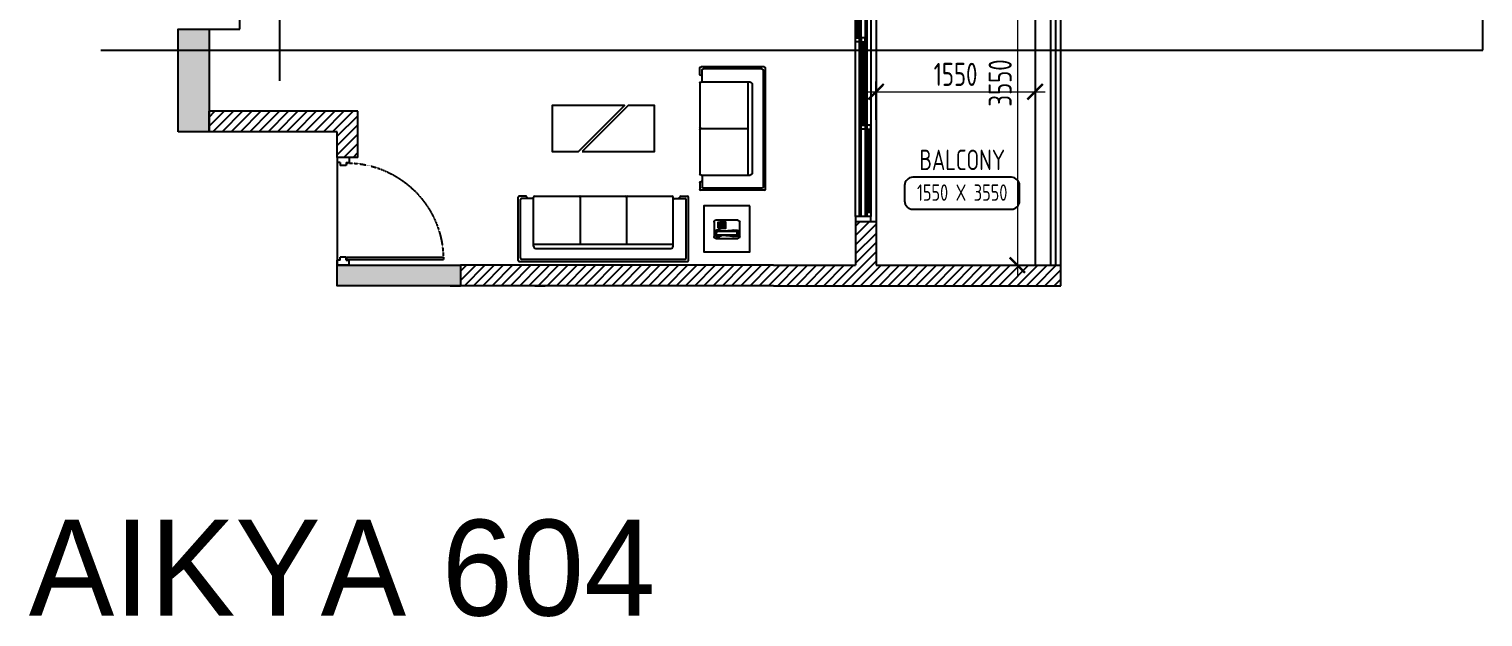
# Model space of a CAD drawing. Header units: millimetres. Extents: x -184691 to 158232, y -112569 to 33289.
# Drawn here: x 13141 to 27308, y -22234 to -16507 of the extents above; entities that cross this region are included whole.
import ezdxf
from ezdxf.enums import TextEntityAlignment as Align

# ---------------------------------------------------------------- set-up
doc = ezdxf.new("R2010")
doc.units = ezdxf.units.MM
doc.header["$LTSCALE"] = 10
doc.header["$PDMODE"] = 35
doc.header["$PDSIZE"] = 500
doc.linetypes.add('DASHED', pattern=[19.05, 12.7, -6.35])
for name, color, linetype in [('07--DIM-1', 1, 'Continuous'), ('A--BLOCKWALL-1', 9, 'Continuous'), ('A--BLOCKWALL-2', 2, 'Continuous'), ('A--BLOCKWALL-3', 3, 'Continuous'), ('A--DOWN', 34, 'Continuous'), ('A--FURNITURE-0', 253, 'Continuous'), ('A--GLAZING-0', 181, 'Continuous'), ('A--HANDRAIL-1', 9, 'Continuous'), ('A--HATCH-1', 8, 'Continuous'), ('A--SPACENUMBER', 2, 'Continuous'), ('A--SPACENUMBER-1', 8, 'Continuous'), ('A--SPACEREF', 3, 'Continuous'), ('A--Stucture', 9, 'Continuous'), ('A--TILING-1', 8, 'Continuous'), ('Typical floor Column Centre line$0$X-3rd Floor Column$0$A--COL250', 250, 'Continuous'), ('Typical floor Column Centre line$0$X-3rd Floor Column$0$A--CONCRETE-4', 4, 'Continuous')]:
    doc.layers.add(name, color=color, linetype=linetype)
doc.styles.add('ISO', font='isocp2.shx', dxfattribs={"width": 0.8})
doc.dimstyles.new('A-DIM-100', dxfattribs={"dimscale": 100, "dimtxt": 2.25, "dimasz": 1.5, "dimexe": 1, "dimexo": 0.5, "dimgap": 0, "dimtad": 0, "dimdec": 0, "dimzin": 12, "dimdsep": 46, "dimtxsty": 'ISO', "dimblk": 'ARCHTICK', "dimcen": 1, "dimdle": 1, "dimclrd": 8, "dimclre": 8, "dimclrt": 256, "dimadec": 0, "dimazin": 3, "dimtfac": 1, "dimtdec": 0, "dimtmove": 1, "dimatfit": 2, "dimfxl": 1, "dimtvp": 0.75, "dimtolj": 1, "dimtzin": 12, "dimlwd": 18, "dimlwe": 18, "dimarcsym": 0})
pattern_1 = [(45, (18294.394, -21956.845), (-44.9013, 44.9013), [])]

# ---------------------------------------------------------------- blocks, each defined once
blk = doc.blocks.new('A$C34D21E7E')
at = {"layer": 'A--DOWN'}
for p, q in [((-150, 2450), (-150, -150)), ((-110, 2450), (-110, -150)), ((-95, 2450), (-95, -150)), ((-55, -150), (-55, 2450)), ((-40, -150), (-40, 2450)), ((0, -150), (0, 2450))]:
    blk.add_line(p, q, dxfattribs=at)
for points in [[(-150, 2450), (0, 2450), (0, 2500), (-150, 2500)], [(-40, 2450), (0, 2450), (0, 2410), (-40, 2410)], [(-95, 1590), (-55, 1590), (-55, 1550), (-95, 1550)], [(-40, 1550), (0, 1550), (0, 1590), (-40, 1590)], [(-150, 740), (-110, 740), (-110, 700), (-150, 700)], [(-95, 700), (-55, 700), (-55, 740), (-95, 740)], [(-150, -150), (-110, -150), (-110, -110), (-150, -110)], [(-150, -150), (0, -150), (0, -200), (-150, -200)]]:
    blk.add_lwpolyline(points, close=True, dxfattribs=at)
at = {"layer": 'A--GLAZING-0'}
for p, q in [((-25, 1590), (-25, 2410)), ((-15, 1590), (-15, 2410)), ((-80, 740), (-80, 1550)), ((-70, 740), (-70, 1550)), ((-135, -110), (-135, 700)), ((-125, -110), (-125, 700))]:
    blk.add_line(p, q, dxfattribs=at)
blk = doc.blocks.new('A$C1CBF2325')
at = {"layer": 'A--DOWN'}
for p, q in [((100, 0), (0, 0)), ((0, 0), (0, -42)), ((100, 0), (100, -42)), ((25, -42), (0, -42)), ((25, -42), (25, -67)), ((75, -67), (25, -67)), ((75, -42), (75, -67)), ((75, -42), (100, -42)), ((79, -46), (79, -67)), ((79, -46), (886, -46)), ((79, -67), (886, -67)), ((886, -67), (886, -46)), ((75, -833), (25, -833)), ((25, -858), (25, -833)), ((75, -858), (75, -833)), ((25, -858), (0, -858)), ((0, -900), (0, -858)), ((100, -900), (0, -900)), ((75, -858), (100, -858)), ((100, -900), (100, -858))]:
    blk.add_line(p, q, dxfattribs=at)
at = {"layer": 'A--DOWN', "color": 8, "linetype": 'DASHED', "ltscale": 0.005}
blk.add_arc((79, -46), 807, 269.7319, 358.5291, dxfattribs=at)
blk = doc.blocks.new('SPACE')
at = {"layer": 'A--SPACENUMBER-1'}
blk.add_lwpolyline([(-600, 0), (600, 0, 0.414213562), (700, 100), (700, 288.5, 0.414213562), (600, 388.5), (-600, 388.5, 0.414213562), (-700, 288.5), (-700, 100, 0.414213562), (-600, 0, -0.052514465)], format="xyb", dxfattribs=at)
at = {"layer": 'A--SPACENUMBER', "style": 'ISO', "width": 0.8, "flags": 4}
blk.add_attdef('01', text='', height=250, dxfattribs=at).set_placement((0.455, 202.41), align=Align.MIDDLE)
at = {"layer": 'A--SPACEREF', "style": 'ISO', "width": 0.8, "flags": 4}
blk.add_attdef('S', text='', height=300, dxfattribs=at).set_placement((1.35, 474.975), align=Align.CENTER)
blk = doc.blocks.new('_ArchTick')
at = {"color": 0, "const_width": 0.15}
blk.add_lwpolyline([(-0.5, -0.5), (0.5, 0.5)], dxfattribs=at)
blk = doc.blocks.new('*D333')
at = {"layer": '07--DIM-1', "color": 8, "lineweight": 18}
for p, q in [((21294, -17117), (23044, -17117)), ((21394, -17392), (21394, -17017)), ((22944, -17392), (22944, -17017))]:
    blk.add_line(p, q, dxfattribs=at)
at = {"layer": 'Defpoints', "color": 0}
for p in [(22944, -17117), (21394, -17442), (22944, -17442)]:
    blk.add_point(p, dxfattribs=at)
at = {"layer": '07--DIM-1', "color": 8, "lineweight": 18, "xscale": 150, "yscale": 150, "zscale": 150, "rotation": 180}
blk.add_blockref('_ArchTick', (21394, -17117), dxfattribs=at)
at = {"layer": '07--DIM-1', "color": 8, "lineweight": 18, "xscale": 150, "yscale": 150, "zscale": 150}
blk.add_blockref('_ArchTick', (22944, -17117), dxfattribs=at)
at = {"layer": '07--DIM-1', "insert": (22169, -16948), "char_height": 225, "attachment_point": 5, "style": 'ISO'}
blk.add_mtext('\\A1;1550', dxfattribs=at)
blk = doc.blocks.new('*D334')
at = {"layer": '07--DIM-1', "color": 8, "lineweight": 18}
for p, q in [((22772, -15157), (22772, -18907)), ((22894, -15257), (22672, -15257)), ((22894, -18807), (22672, -18807))]:
    blk.add_line(p, q, dxfattribs=at)
at = {"layer": 'Defpoints', "color": 0}
for p in [(22944, -15257), (22772, -18807), (22944, -18807)]:
    blk.add_point(p, dxfattribs=at)
at = {"layer": '07--DIM-1', "color": 8, "lineweight": 18, "xscale": 150, "yscale": 150, "zscale": 150}
for p, rotation in [((22772, -15257), 90), ((22772, -18807), 270)]:
    blk.add_blockref('_ArchTick', p, dxfattribs=dict(at, rotation=rotation))
at = {"layer": '07--DIM-1', "insert": (22604, -17032), "char_height": 225, "attachment_point": 5, "rotation": 90, "style": 'ISO'}
blk.add_mtext('\\A1;3550', dxfattribs=at)
blk = doc.blocks.new('A$C59C96D1E')
at = {"linetype": 'Continuous'}
for p, q in [((-2.74, 0), (2.74, 0)), ((-3.49, -9.09), (-3.49, -0.75)), ((-2.75, -0.99), (-2.75, -2.2)), ((-2.26, -1.48), (-2.26, -8.35)), ((-0.79, -0.49), (-2.25, -0.49)), ((-1.76, -0.98), (-1.28, -0.98)), ((-0.78, -8.35), (-0.78, -1.48)), ((-0.29, -2.2), (-0.29, -0.99)), ((3.49, -0.75), (3.49, -9.09)), ((-2.75, -8.84), (-2.75, -7.63)), ((2.74, -9.84), (-2.74, -9.84)), ((-0.79, -9.34), (-2.25, -9.34)), ((-1.76, -8.85), (-1.28, -8.85)), ((-0.29, -7.63), (-0.29, -8.84))]:
    blk.add_line(p, q, dxfattribs=at)
for points in [[(0.45, -5.87), (0.45, -5.37), (0.95, -5.37), (0.95, -5.87)], [(1.05, -5.87), (1.05, -5.37), (1.55, -5.37), (1.55, -5.87)], [(1.64, -5.87), (1.64, -5.37), (2.14, -5.37), (2.14, -5.87)], [(2.24, -5.87), (2.24, -5.37), (2.74, -5.37), (2.74, -5.87)], [(0.45, -6.47), (0.45, -5.97), (0.95, -5.97), (0.95, -6.47)], [(0.45, -7.06), (0.45, -6.56), (0.95, -6.56), (0.95, -7.06)], [(0.45, -7.66), (0.45, -7.16), (0.95, -7.16), (0.95, -7.66)], [(0.45, -8.26), (0.95, -8.26), (0.95, -7.76), (0.45, -7.76)], [(1.05, -6.47), (1.05, -5.97), (1.55, -5.97), (1.55, -6.47)], [(1.05, -7.06), (1.05, -6.56), (1.55, -6.56), (1.55, -7.06)], [(1.05, -7.66), (1.05, -7.16), (1.55, -7.16), (1.55, -7.66)], [(1.05, -8.26), (1.55, -8.26), (1.55, -7.76), (1.05, -7.76)], [(1.64, -6.47), (1.64, -5.97), (2.14, -5.97), (2.14, -6.47)], [(1.64, -7.06), (1.64, -6.56), (2.14, -6.56), (2.14, -7.06)], [(1.64, -7.66), (1.64, -7.16), (2.14, -7.16), (2.14, -7.66)], [(1.64, -8.26), (2.14, -8.26), (2.14, -7.76), (1.64, -7.76)], [(2.24, -6.47), (2.24, -5.97), (2.74, -5.97), (2.74, -6.47)], [(2.24, -7.06), (2.24, -6.56), (2.74, -6.56), (2.74, -7.06)], [(2.24, -7.66), (2.24, -7.16), (2.74, -7.16), (2.74, -7.66)], [(2.24, -8.26), (2.74, -8.26), (2.74, -7.76), (2.24, -7.76)]]:
    blk.add_lwpolyline(points, close=True)
for centre, radius, start, end in [((-2.74, -0.75), 0.75, 90, 180), ((2.74, -0.75), 0.75, 0, 90), ((-2.25, -0.99), 0.5, 90, 180), ((-2.25, -2.2), 0.5, 180, 270), ((-1.76, -1.48), 0.5, 90, 180), ((-1.28, -1.48), 0.5, 0, 90), ((-0.79, -0.99), 0.5, 0, 90), ((-0.79, -2.2), 0.5, 270, 0), ((-2.74, -9.09), 0.75, 180, 270), ((-2.25, -7.63), 0.5, 90, 180), ((-2.25, -8.84), 0.5, 180, 270), ((-1.76, -8.35), 0.5, 180, 270), ((-1.28, -8.35), 0.5, 270, 0), ((-0.79, -7.63), 0.5, 0, 90), ((-0.79, -8.84), 0.5, 270, 0), ((2.74, -9.09), 0.75, 270, 0)]:
    blk.add_arc(centre, radius, start, end, dxfattribs=at)
for centre, start, end in [((-30.22, -7.51), 358.28, 10.8919), ((27.18, -7.51), 169.1081, 181.72)]:
    blk.add_arc(centre, 27.97, start, end)
blk = doc.blocks.new('A$C6B576318')
at = {"layer": 'A--FURNITURE-0'}
for p, q in [((-975, 13), (-975, 736)), ((-888, 749), (-963, 749)), ((-950, 38), (-950, 711)), ((-813, 724), (-938, 724)), ((-875, 724), (-875, 736)), ((-800, 711), (-800, 736)), ((-800, 175), (-800, 711)), ((-788, 749), (-279, 749)), ((-267, 736), (-267, 200)), ((-254, 749), (254, 749)), ((267, 736), (267, 200)), ((279, 749), (788, 749)), ((800, 711), (800, 736)), ((800, 175), (800, 711)), ((813, 724), (938, 724)), ((875, 724), (875, 736)), ((888, 749), (963, 749)), ((950, 38), (950, 711)), ((975, 13), (975, 736)), ((-800, 200), (800, 200)), ((-963, 0), (963, 0)), ((-938, 25), (938, 25)), ((-775, 150), (775, 150))]:
    blk.add_line(p, q, dxfattribs=at)
for centre, radius, start, end in [((-963, 736), 12.5, 90, 180), ((-938, 711), 12.5, 90, 180), ((-888, 736), 12.5, 0, 90), ((-813, 711), 12.5, 0, 90), ((-788, 736), 12.5, 90, 180), ((-279, 736), 12.5, 0, 90), ((-254, 736), 12.5, 90, 180), ((254, 736), 12.5, 0, 90), ((279, 736), 12.5, 90, 180), ((788, 736), 12.5, 0, 90), ((813, 711), 12.5, 90, 180), ((888, 736), 12.5, 90, 180), ((938, 711), 12.5, 0, 90), ((963, 736), 12.5, 0, 90), ((-775, 175), 25, 180, 270), ((775, 175), 25, 270, 0), ((-963, 13), 12.5, 180, 270), ((-938, 38), 12.5, 180, 270), ((938, 38), 12.5, 270, 0), ((963, 13), 12.5, 270, 0)]:
    blk.add_arc(centre, radius, start, end, dxfattribs=at)
blk = doc.blocks.new('A$C64853205')
at = {"layer": 'A--FURNITURE-0'}
for p, q in [((-708, 13), (-708, 736)), ((-621, 749), (-696, 749)), ((-683, 38), (-683, 711)), ((-546, 724), (-671, 724)), ((-608, 724), (-608, 736)), ((-533, 711), (-533, 736)), ((-533, 175), (-533, 711)), ((-521, 749), (-12, 749)), ((0, 736), (0, 200)), ((13, 749), (521, 749)), ((533, 736), (533, 175)), ((546, 724), (671, 724)), ((608, 724), (608, 736)), ((621, 749), (696, 749)), ((683, 38), (683, 711)), ((708, 13), (708, 736)), ((-533, 200), (533, 200)), ((-696, 0), (696, 0)), ((-671, 25), (671, 25)), ((-508, 150), (508, 150))]:
    blk.add_line(p, q, dxfattribs=at)
for centre, radius, start, end in [((-696, 736), 12.5, 90, 180), ((-671, 711), 12.5, 90, 180), ((-621, 736), 12.5, 0, 90), ((-546, 711), 12.5, 0, 90), ((-521, 736), 12.5, 90, 180), ((-12, 736), 12.5, 0, 90), ((13, 736), 12.5, 90, 180), ((521, 736), 12.5, 0, 90), ((546, 711), 12.5, 90, 180), ((621, 736), 12.5, 90, 180), ((671, 711), 12.5, 0, 90), ((696, 736), 12.5, 0, 90), ((-508, 175), 25, 180, 270), ((508, 175), 25, 270, 0), ((-696, 13), 12.5, 180, 270), ((-671, 38), 12.5, 180, 270), ((671, 38), 12.5, 270, 0), ((696, 13), 12.5, 270, 0)]:
    blk.add_arc(centre, radius, start, end, dxfattribs=at)

msp = doc.modelspace()

# ---------------------------------------------------------------- hatches: boundary and pattern name
at = {"layer": 'A--HATCH-1'}
h = msp.add_hatch(dxfattribs=at)
h.set_pattern_fill('ANSI31', color=256, scale=20, style=0)
h.set_pattern_definition(pattern_1)
h.paths.add_polyline_path([(16344.4, -17756.8), (16144.4, -17756.8), (16144.4, -17506.8), (14894.4, -17506.8), (14894.4, -17306.8), (16344.4, -17306.8)])
h = msp.add_hatch(dxfattribs=at)
h.set_pattern_fill('ANSI31', color=256, scale=20, style=0)
h.set_pattern_definition(pattern_1)
h.paths.add_polyline_path([(21194.4, -18381.8), (21394.4, -18381.8), (21394.4, -18806.8), (23194.4, -18806.8), (23194.4, -19006.8), (17344.4, -19006.8), (17344.4, -18806.8), (21194.4, -18806.8)])
at = {"layer": 'Typical floor Column Centre line$0$X-3rd Floor Column$0$A--COL250'}
h = msp.add_hatch(color=256, dxfattribs=at)
h.dxf.hatch_style = 1
h.paths.add_polyline_path([(14594.4, -17506.8), (14594.4, -16506.8), (14894.4, -16506.8), (14894.4, -17506.8)])
h = msp.add_hatch(color=256, dxfattribs=at)
h.dxf.hatch_style = 1
h.paths.add_polyline_path([(16144.4, -18806.8), (17344.4, -18806.8), (17344.4, -19006.8), (16144.4, -19006.8)])

# ---------------------------------------------------------------- linework, layer by layer
at = {"color": 6}
for p, q in [((15582.2, -14777.5), (15582.2, -17010.2)), ((27308.5, -16713.7), (27308.5, -16080.6)), ((13839.2, -16713.7), (27308.5, -16713.7))]:
    msp.add_line(p, q, dxfattribs=at)
at = {"layer": 'A--BLOCKWALL-1'}
msp.add_line((22944.4, -15256.8), (22944.4, -18806.8), dxfattribs=at)
at = {"layer": 'A--BLOCKWALL-2'}
for p, q in [((17244.4, -19006.8), (17344.4, -19006.8)), ((18069.4, -19006.8), (18169.4, -19006.8))]:
    msp.add_line(p, q, dxfattribs=at)
at = {"layer": 'A--BLOCKWALL-3'}
for p, q in [((14594.4, -17506.8), (14594.4, -17306.8)), ((14894.4, -17506.8), (14894.4, -17306.8)), ((16344.4, -17306.8), (14894.4, -17306.8)), ((16344.4, -17756.8), (16344.4, -17306.8)), ((16144.4, -17506.8), (14894.4, -17506.8)), ((16144.4, -17756.8), (16144.4, -17506.8)), ((16344.4, -17756.8), (16144.4, -17756.8)), ((21194.4, -18381.8), (21194.4, -18806.8)), ((21194.4, -18381.8), (21394.4, -18381.8)), ((21394.4, -18381.8), (21394.4, -18806.8)), ((17344.4, -18806.8), (17344.4, -19006.8)), ((20394.4, -18806.8), (17344.4, -18806.8)), ((20394.4, -18806.8), (21194.4, -18806.8)), ((21394.4, -18806.8), (23194.4, -18806.8)), ((20394.4, -19006.8), (17344.4, -19006.8)), ((20394.4, -19006.8), (23194.4, -19006.8))]:
    msp.add_line(p, q, dxfattribs=at)
at = {"layer": 'A--FURNITURE-0'}
for p, q in [((15194.4, -16506.8), (15194.4, -15456.8)), ((14894.4, -16506.8), (15194.4, -16506.8))]:
    msp.add_line(p, q, dxfattribs=at)
for points in [[(18494.4, -17700.9), (18944.4, -17250.9), (18237.1, -17250.9), (18237.1, -17700.9)], [(18529.8, -17700.9), (19237.1, -17700.9), (19237.1, -17250.9), (18979.8, -17250.9)], [(20165.9, -18228), (19715.9, -18228), (19715.9, -18678), (20165.9, -18678)]]:
    msp.add_lwpolyline(points, close=True, dxfattribs=at)
at = {"layer": 'A--HANDRAIL-1', "color": 1}
for p, q in [((23094.4, -15256.8), (23094.4, -18806.8)), ((23144.4, -15256.8), (23144.4, -18806.8))]:
    msp.add_line(p, q, dxfattribs=at)
at = {"layer": 'A--Stucture', "linetype": 'Continuous', "ltscale": 0.5}
msp.add_line((23194.4, -19006.8), (23194.4, -15256.8), dxfattribs=at)
at = {"layer": 'A--TILING-1'}
for p, q in [((21394.4, -15681.8), (21394.4, -18381.8)), ((16144.4, -17756.8), (16144.4, -18806.8))]:
    msp.add_line(p, q, dxfattribs=at)
at = {"layer": 'Typical floor Column Centre line$0$X-3rd Floor Column$0$A--CONCRETE-4'}
for points in [[(14594.4, -17506.8), (14594.4, -16506.8), (14894.4, -16506.8), (14894.4, -17506.8)], [(16144.4, -18806.8), (17344.4, -18806.8), (17344.4, -19006.8), (16144.4, -19006.8)]]:
    msp.add_lwpolyline(points, close=True, dxfattribs=at)

# ---------------------------------------------------------------- block references
at = {"layer": 'A--DOWN', "xscale": -1}
msp.add_blockref('A$C34D21E7E', (21194.4, -18181.8), dxfattribs=at)
at = {"layer": 'A--DOWN', "xscale": -1.166666666686069, "yscale": 1.166666666667879, "zscale": 1.166666666666667, "rotation": 180}
msp.add_blockref('A$C1CBF2325', (16144.4, -18806.8), dxfattribs=at)
at = {"layer": 'A--FURNITURE-0', "extrusion": (0, 0, -1), "xscale": 0.8499999999989631, "yscale": 0.8499999999985448, "zscale": -0.85, "rotation": 269.9994668603403}
msp.add_blockref('A$C64853205', (-20315.1, -17475.9), dxfattribs=at)
at = {"layer": 'A--FURNITURE-0', "extrusion": (0, 0, -1), "xscale": -0.8500000000058208, "yscale": 0.8499999999985448, "zscale": -0.85}
msp.add_blockref('A$C6B576318', (-18737.1, -18771.2), dxfattribs=at)
at = {"layer": 'A--FURNITURE-0', "xscale": -25.41683611206827, "yscale": 25.41683611206827, "zscale": 25.4168361120719, "rotation": 270}
msp.add_blockref('A$C59C96D1E', (20065.9, -18457.3), dxfattribs=at)
at = {"layer": 'A--SPACEREF'}
ref = msp.add_blockref('SPACE', (22233.3, -18261.3), dxfattribs=dict(at, xscale=0.7999999999883585, yscale=0.7999999999992724, zscale=0.8))
ref.add_attrib('01', '1550 X 3550', dxfattribs={"layer": 'A--SPACENUMBER', "height": 160, "style": 'ISO', "width": 0.8, "flags": 4}).set_placement((22233.9, -18099.4), align=Align.MIDDLE)
ref.add_attrib('S', 'BALCONY', dxfattribs={"height": 200, "style": 'ISO', "width": 0.8, "flags": 4}).set_placement((22234.6, -17881.3), align=Align.CENTER)

# ---------------------------------------------------------------- texts
msp.add_text('AIKYA 604', height=933.32, dxfattribs=at).set_placement((13138.6, -22220.4))

# ---------------------------------------------------------------- dimensions: what is measured, and where the dimension line sits
at = {"layer": '07--DIM-1'}
dim = msp.add_linear_dim(base=(22772.3, -18806.8), p1=(22944.4, -15256.8), p2=(22944.4, -18806.8), angle=90, dimstyle='A-DIM-100', dxfattribs=at)
dim.commit()
dim.dimension.update_dxf_attribs({"geometry": '*D334', "text_midpoint": (22603.5, -17031.8)})
dim = msp.add_linear_dim(base=(22944.4, -17117.1), p1=(21394.4, -17441.8), p2=(22944.4, -17441.8), dimstyle='A-DIM-100', dxfattribs=at)
dim.commit()
dim.dimension.update_dxf_attribs({"geometry": '*D333', "text_midpoint": (22169.4, -16948.3)})

doc.saveas('drawing.dxf')
